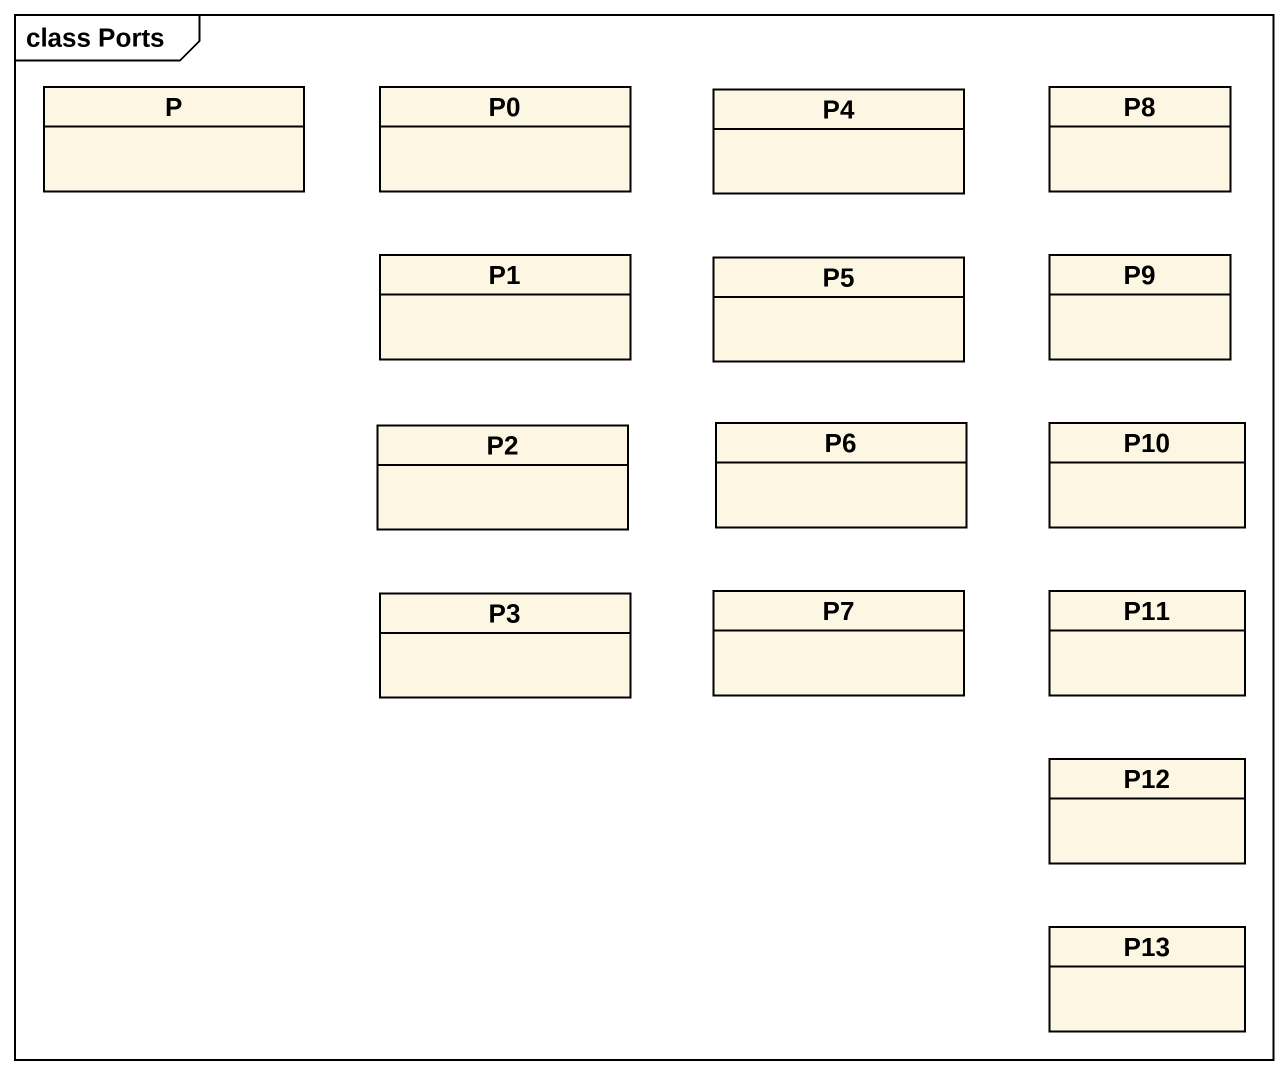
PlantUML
@startuml
mainframe class Ports
hide circle
hide empty members
class P
class P0
class P4
class P8
class P1
class P5
class P9
class P2
class P6
class P10
class P3
class P7
class P11
class P12
class P13
@enduml
